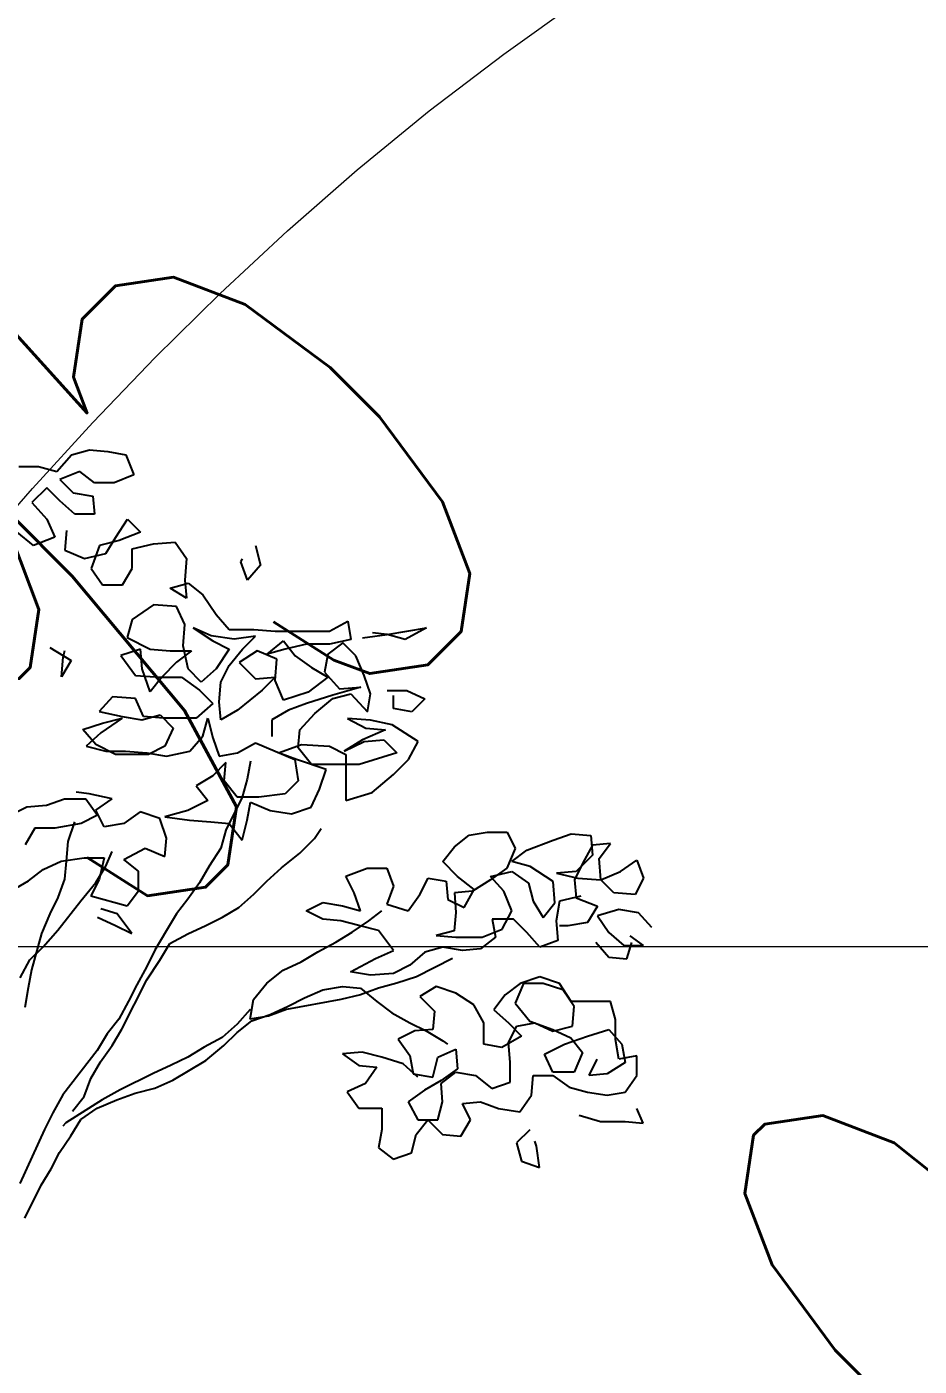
# Model space of a CAD drawing. Header units: millimetres. Extents: x 684983 to 685377, y 990360 to 990509.
# Drawn here: x 685044.38 to 685045.354, y 990435.581 to 990437.042 of the extents above; entities that cross this region are included whole.
import ezdxf

# ---------------------------------------------------------------- set-up
doc = ezdxf.new("R2010")
doc.units = ezdxf.units.MM
for name, color, linetype, lineweight in [('CON_1', 7, 'Continuous', 9), ('grid', 8, 'Continuous', 9), ('GRID LEVELS', 7, 'Continuous', 13)]:
    doc.layers.add(name, color=color, linetype=linetype, lineweight=lineweight)
doc.layers.add('JACK  FRUIT TREE', color=7, linetype='Continuous')
doc.styles.get("Standard").update_dxf_attribs({"font": 'RomanS'})

# ---------------------------------------------------------------- blocks, each defined once
blk = doc.blocks.new('JT')
at = {"color": 3}
for p, q in [((0.22502, 2.13737, 157.72663), (0.2358, 2.14933, 157.72663)), ((0.2358, 2.14933, 157.72663), (0.24896, 2.1529, 157.72663)), ((0.24896, 2.1529, 157.72663), (0.26212, 2.1517, 157.72663)), ((0.26212, 2.1517, 157.72663), (0.27528, 2.14929, 157.72663)), ((0.27528, 2.14929, 157.72663), (0.28125, 2.13493, 157.72663)), ((0.1975, 2.14099, 157.72663), (0.21186, 2.14097, 157.72663)), ((0.21186, 2.14097, 157.72663), (0.22502, 2.13737, 157.72663)), ((0.24177, 2.13736, 157.72663), (0.22741, 2.13139, 157.72663)), ((0.25253, 2.12897, 157.72663), (0.24177, 2.13736, 157.72663)), ((0.28125, 2.13493, 157.72663), (0.26689, 2.12896, 157.72663)), ((0.21783, 2.12541, 157.72663), (0.20705, 2.11466, 157.72663)), ((0.22739, 2.11583, 157.72663), (0.21783, 2.12541, 157.72663)), ((0.22741, 2.13139, 157.72663), (0.23697, 2.12181, 157.72663)), ((0.26689, 2.12896, 157.72663), (0.25253, 2.12897, 157.72663)), ((0.20705, 2.11466, 157.72663), (0.21781, 2.10268, 157.72663)), ((0.23815, 2.10625, 157.72663), (0.22739, 2.11583, 157.72663)), ((0.23697, 2.12181, 157.72663), (0.25132, 2.1194, 157.72663)), ((0.25132, 2.1194, 157.72663), (0.25251, 2.10624, 157.72663)), ((0.25251, 2.10624, 157.72663), (0.23815, 2.10625, 157.72663)), ((0.21781, 2.10268, 157.72663), (0.22378, 2.08951, 157.72663)), ((0.26805, 2.08947, 157.72663), (0.27643, 2.10263, 157.72663)), ((0.27643, 2.10263, 157.72663), (0.286, 2.09305, 157.72663)), ((0.20822, 2.08355, 157.72663), (0.19626, 2.09313, 157.72663)), ((0.22378, 2.08951, 157.72663), (0.20822, 2.08355, 157.72663)), ((0.23216, 2.09429, 157.72663), (0.23095, 2.07994, 157.72663)), ((0.27044, 2.08708, 157.72663), (0.25608, 2.0835, 157.72663)), ((0.26086, 2.07752, 157.72663), (0.26805, 2.08947, 157.72663)), ((0.286, 2.09305, 157.72663), (0.27044, 2.08708, 157.72663)), ((0.29556, 2.08466, 157.72663), (0.31112, 2.08585, 157.72663)), ((0.31112, 2.08585, 157.72663), (0.31948, 2.07387, 157.72663)), ((0.23095, 2.07994, 157.72663), (0.2453, 2.07394, 157.72663)), ((0.2453, 2.07394, 157.72663), (0.26086, 2.07752, 157.72663)), ((0.25608, 2.0835, 157.72663), (0.25008, 2.06676, 157.72663)), ((0.27999, 2.06673, 157.72663), (0.28, 2.08109, 157.72663)), ((0.28, 2.08109, 157.72663), (0.29556, 2.08466, 157.72663)), ((0.36974, 2.0834, 157.72663), (0.37332, 2.06904, 157.72663)), ((0.25008, 2.06676, 157.72663), (0.25844, 2.05479, 157.72663)), ((0.2728, 2.05477, 157.72663), (0.27999, 2.06673, 157.72663)), ((0.31948, 2.07387, 157.72663), (0.31827, 2.05832, 157.72663)), ((0.35896, 2.07144, 157.72663), (0.36016, 2.07384, 157.72663)), ((0.36374, 2.05828, 157.72663), (0.35896, 2.07144, 157.72663)), ((0.37332, 2.06904, 157.72663), (0.36374, 2.05828, 157.72663)), ((0.3075, 2.05235, 157.72663), (0.32066, 2.05593, 157.72663)), ((0.31827, 2.05832, 157.72663), (0.31945, 2.04516, 157.72663)), ((0.32066, 2.05593, 157.72663), (0.33142, 2.04754, 157.72663)), ((0.25844, 2.05479, 157.72663), (0.2728, 2.05477, 157.72663)), ((0.31945, 2.04516, 157.72663), (0.3075, 2.05235, 157.72663)), ((0.33142, 2.04754, 157.72663), (0.34098, 2.03317, 157.72663)), ((0.29552, 2.04039, 157.72663), (0.27996, 2.02964, 157.72663)), ((0.31227, 2.03918, 157.72663), (0.29552, 2.04039, 157.72663)), ((0.31824, 2.02602, 157.72663), (0.31227, 2.03918, 157.72663)), ((0.27996, 2.02964, 157.72663), (0.27636, 2.01648, 157.72663)), ((0.34098, 2.03317, 157.72663), (0.35054, 2.0224, 157.72663)), ((0.42352, 2.02113, 157.72663), (0.43669, 2.0283, 157.72663)), ((0.43669, 2.0283, 157.72663), (0.43907, 2.01514, 157.72663)), ((0.31703, 2.01046, 157.72663), (0.31824, 2.02602, 157.72663)), ((0.33738, 2.01762, 157.72663), (0.32422, 2.02362, 157.72663)), ((0.32422, 2.02362, 157.72663), (0.33857, 2.01403, 157.72663)), ((0.35412, 2.01522, 157.72663), (0.33738, 2.01762, 157.72663)), ((0.35054, 2.0224, 157.72663), (0.36849, 2.02238, 157.72663)), ((0.36968, 2.01759, 157.72663), (0.35412, 2.01522, 157.72663)), ((0.3601, 2.00803, 157.72663), (0.36968, 2.01759, 157.72663)), ((0.36849, 2.02238, 157.72663), (0.38404, 2.02117, 157.72663)), ((0.38404, 2.02117, 157.72663), (0.42352, 2.02113, 157.72663)), ((0.44745, 2.01633, 157.72663), (0.4654, 2.0187, 157.72663)), ((0.4654, 2.0187, 157.72663), (0.45463, 2.01991, 157.72663)), ((0.4654, 2.0187, 157.72663), (0.49412, 2.02346, 157.72663)), ((0.47856, 2.0151, 157.72663), (0.4654, 2.0187, 157.72663)), ((0.49412, 2.02346, 157.72663), (0.47856, 2.0151, 157.72663)), ((0.22012, 2.00936, 157.72663), (0.23566, 1.99977, 157.72663)), ((0.22968, 2.00217, 157.72663), (0.23088, 2.00695, 157.72663)), ((0.28592, 2.0081, 157.72663), (0.27156, 2.00333, 157.72663)), ((0.27636, 2.01648, 157.72663), (0.2931, 2.00809, 157.72663)), ((0.2871, 1.99374, 157.72663), (0.28592, 2.0081, 157.72663)), ((0.2931, 2.00809, 157.72663), (0.30745, 2.00688, 157.72663)), ((0.30745, 2.00688, 157.72663), (0.32301, 2.00687, 157.72663)), ((0.32301, 2.00687, 157.72663), (0.31223, 1.9985, 157.72663)), ((0.3206, 1.99371, 157.72663), (0.31703, 2.01046, 157.72663)), ((0.33857, 2.01403, 157.72663), (0.35053, 2.00804, 157.72663)), ((0.35053, 2.00804, 157.72663), (0.34094, 1.99369, 157.72663)), ((0.35052, 1.99608, 157.72663), (0.3601, 2.00803, 157.72663)), ((0.37087, 2.00682, 157.72663), (0.3577, 1.99846, 157.72663)), ((0.38522, 2.00083, 157.72663), (0.37087, 2.00682, 157.72663)), ((0.37804, 2.00443, 157.72663), (0.39002, 2.01399, 157.72663)), ((0.39121, 2.008, 157.72663), (0.37804, 2.00443, 157.72663)), ((0.39002, 2.01399, 157.72663), (0.39838, 2.00321, 157.72663)), ((0.40676, 2.01158, 157.72663), (0.39121, 2.008, 157.72663)), ((0.42352, 2.01156, 157.72663), (0.40676, 2.01158, 157.72663)), ((0.43309, 2.01275, 157.72663), (0.42231, 2.00438, 157.72663)), ((0.43907, 2.01514, 157.72663), (0.42352, 2.01156, 157.72663)), ((0.44265, 2.00317, 157.72663), (0.43309, 2.01275, 157.72663)), ((0.22847, 1.98781, 157.72663), (0.22968, 2.00217, 157.72663)), ((0.23566, 1.99977, 157.72663), (0.22847, 1.98781, 157.72663)), ((0.27156, 2.00333, 157.72663), (0.28231, 1.98896, 157.72663)), ((0.31223, 1.9985, 157.72663), (0.30145, 1.98774, 157.72663)), ((0.3577, 1.99846, 157.72663), (0.36965, 1.98649, 157.72663)), ((0.38401, 1.98528, 157.72663), (0.38522, 2.00083, 157.72663)), ((0.39838, 2.00321, 157.72663), (0.41034, 1.99482, 157.72663)), ((0.42231, 2.00438, 157.72663), (0.41991, 1.99123, 157.72663)), ((0.44862, 1.98881, 157.72663), (0.44265, 2.00317, 157.72663)), ((0.28231, 1.98896, 157.72663), (0.30026, 1.98775, 157.72663)), ((0.29307, 1.97698, 157.72663), (0.2871, 1.99374, 157.72663)), ((0.30145, 1.98774, 157.72663), (0.29307, 1.97698, 157.72663)), ((0.30026, 1.98775, 157.72663), (0.31581, 1.98773, 157.72663)), ((0.31581, 1.98773, 157.72663), (0.32896, 1.97815, 157.72663)), ((0.33017, 1.98413, 157.72663), (0.3206, 1.99371, 157.72663)), ((0.34094, 1.99369, 157.72663), (0.33017, 1.98413, 157.72663)), ((0.34452, 1.98412, 157.72663), (0.35052, 1.99608, 157.72663)), ((0.36965, 1.98649, 157.72663), (0.38401, 1.98767, 157.72663)), ((0.38401, 1.98767, 157.72663), (0.37443, 1.97811, 157.72663)), ((0.4223, 1.98763, 157.72663), (0.40793, 1.97688, 157.72663)), ((0.41034, 1.99482, 157.72663), (0.4223, 1.98763, 157.72663)), ((0.41991, 1.99123, 157.72663), (0.43066, 1.97925, 157.72663)), ((0.45339, 1.97564, 157.72663), (0.44862, 1.98881, 157.72663)), ((0.32896, 1.97815, 157.72663), (0.33853, 1.96857, 157.72663)), ((0.34331, 1.96976, 157.72663), (0.34452, 1.98412, 157.72663)), ((0.37443, 1.97811, 157.72663), (0.35647, 1.96377, 157.72663)), ((0.38998, 1.97091, 157.72663), (0.38401, 1.98528, 157.72663)), ((0.44622, 1.98043, 157.72663), (0.42587, 1.97447, 157.72663)), ((0.43066, 1.97925, 157.72663), (0.44622, 1.98043, 157.72663)), ((0.46536, 1.97802, 157.72663), (0.47972, 1.97801, 157.72663)), ((0.47972, 1.97801, 157.72663), (0.49287, 1.97202, 157.72663)), ((0.26555, 1.97342, 157.72663), (0.25597, 1.96266, 157.72663)), ((0.2823, 1.97221, 157.72663), (0.26555, 1.97342, 157.72663)), ((0.28827, 1.95904, 157.72663), (0.2823, 1.97221, 157.72663)), ((0.33853, 1.96857, 157.72663), (0.32655, 1.95781, 157.72663)), ((0.3445, 1.9566, 157.72663), (0.34331, 1.96976, 157.72663)), ((0.40793, 1.97688, 157.72663), (0.38998, 1.97091, 157.72663)), ((0.40673, 1.96851, 157.72663), (0.39356, 1.96373, 157.72663)), ((0.42587, 1.97447, 157.72663), (0.40673, 1.96851, 157.72663)), ((0.4127, 1.96132, 157.72663), (0.42587, 1.97208, 157.72663)), ((0.42587, 1.97208, 157.72663), (0.43904, 1.97565, 157.72663)), ((0.43904, 1.97565, 157.72663), (0.45099, 1.96248, 157.72663)), ((0.45099, 1.96248, 157.72663), (0.45339, 1.97564, 157.72663)), ((0.47013, 1.96486, 157.72663), (0.47014, 1.97443, 157.72663)), ((0.49287, 1.97202, 157.72663), (0.48329, 1.96245, 157.72663)), ((0.25597, 1.96266, 157.72663), (0.27271, 1.95906, 157.72663)), ((0.27271, 1.95906, 157.72663), (0.28707, 1.95665, 157.72663)), ((0.28707, 1.95665, 157.72663), (0.30023, 1.96023, 157.72663)), ((0.30262, 1.95783, 157.72663), (0.28827, 1.95904, 157.72663)), ((0.30023, 1.96023, 157.72663), (0.3098, 1.95065, 157.72663)), ((0.35647, 1.96377, 157.72663), (0.3445, 1.9566, 157.72663)), ((0.39356, 1.96373, 157.72663), (0.38159, 1.95656, 157.72663)), ((0.40192, 1.94937, 157.72663), (0.4127, 1.96132, 157.72663)), ((0.48329, 1.96245, 157.72663), (0.47013, 1.96486, 157.72663)), ((0.24399, 1.94951, 157.72663), (0.25835, 1.95428, 157.72663)), ((0.25355, 1.93873, 157.72663), (0.24399, 1.94951, 157.72663)), ((0.27271, 1.95786, 157.72663), (0.25715, 1.94711, 157.72663)), ((0.25835, 1.95428, 157.72663), (0.27271, 1.95786, 157.72663)), ((0.32655, 1.95781, 157.72663), (0.30262, 1.95783, 157.72663)), ((0.3098, 1.95065, 157.72663), (0.3038, 1.93749, 157.72663)), ((0.33133, 1.94465, 157.72663), (0.33493, 1.9578, 157.72663)), ((0.33493, 1.9578, 157.72663), (0.3385, 1.94344, 157.72663)), ((0.38159, 1.95656, 157.72663), (0.38158, 1.9446, 157.72663)), ((0.40071, 1.93621, 157.72663), (0.40192, 1.94937, 157.72663)), ((0.45338, 1.9565, 157.72663), (0.43663, 1.95771, 157.72663)), ((0.43663, 1.95771, 157.72663), (0.44978, 1.95052, 157.72663)), ((0.46414, 1.94931, 157.72663), (0.44738, 1.94215, 157.72663)), ((0.44978, 1.95052, 157.72663), (0.46414, 1.94931, 157.72663)), ((0.46893, 1.95289, 157.72663), (0.45338, 1.9565, 157.72663)), ((0.48806, 1.94091, 157.72663), (0.46893, 1.95289, 157.72663)), ((0.25715, 1.94711, 157.72663), (0.24637, 1.93754, 157.72663)), ((0.2679, 1.93154, 157.72663), (0.25355, 1.93873, 157.72663)), ((0.32175, 1.93389, 157.72663), (0.33133, 1.94465, 157.72663)), ((0.3385, 1.94344, 157.72663), (0.34328, 1.93028, 157.72663)), ((0.35644, 1.93266, 157.72663), (0.36961, 1.93982, 157.72663)), ((0.36961, 1.93982, 157.72663), (0.39831, 1.92783, 157.72663)), ((0.44738, 1.94215, 157.72663), (0.43421, 1.93378, 157.72663)), ((0.43421, 1.93378, 157.72663), (0.44858, 1.94095, 157.72663)), ((0.44858, 1.94095, 157.72663), (0.46293, 1.94213, 157.72663)), ((0.46293, 1.94213, 157.72663), (0.4725, 1.93255, 157.72663)), ((0.48087, 1.92776, 157.72663), (0.48806, 1.94091, 157.72663)), ((0.24637, 1.93754, 157.72663), (0.26073, 1.93394, 157.72663)), ((0.26073, 1.93394, 157.72663), (0.27508, 1.93393, 157.72663)), ((0.29183, 1.93152, 157.72663), (0.2679, 1.93154, 157.72663)), ((0.27508, 1.93393, 157.72663), (0.29064, 1.93272, 157.72663)), ((0.29064, 1.93272, 157.72663), (0.30499, 1.93031, 157.72663)), ((0.3038, 1.93749, 157.72663), (0.29183, 1.93152, 157.72663)), ((0.30499, 1.93031, 157.72663), (0.32175, 1.93389, 157.72663)), ((0.34328, 1.93028, 157.72663), (0.35644, 1.93266, 157.72663)), ((0.38635, 1.93263, 157.72663), (0.40311, 1.9386, 157.72663)), ((0.39951, 1.92783, 157.72663), (0.38635, 1.93263, 157.72663)), ((0.41027, 1.92423, 157.72663), (0.40071, 1.93621, 157.72663)), ((0.40311, 1.9386, 157.72663), (0.42345, 1.93738, 157.72663)), ((0.42345, 1.93738, 157.72663), (0.43541, 1.93139, 157.72663)), ((0.43541, 1.93139, 157.72663), (0.43538, 1.89789, 157.72663)), ((0.4725, 1.93255, 157.72663), (0.44497, 1.9242, 157.72663)), ((0.34806, 1.92549, 157.72663), (0.33848, 1.91592, 157.72663)), ((0.34685, 1.91233, 157.72663), (0.34806, 1.92549, 157.72663)), ((0.39831, 1.92783, 157.72663), (0.40069, 1.91228, 157.72663)), ((0.42104, 1.92063, 157.72663), (0.39951, 1.92783, 157.72663)), ((0.44497, 1.9242, 157.72663), (0.41027, 1.92423, 157.72663)), ((0.41624, 1.90628, 157.72663), (0.42104, 1.92063, 157.72663)), ((0.47009, 1.917, 157.72663), (0.48087, 1.92776, 157.72663)), ((0.33848, 1.91592, 157.72663), (0.32651, 1.90876, 157.72663)), ((0.35641, 1.90035, 157.72663), (0.34685, 1.91233, 157.72663)), ((0.40069, 1.91228, 157.72663), (0.39111, 1.90271, 157.72663)), ((0.45452, 1.90385, 157.72663), (0.47009, 1.917, 157.72663)), ((0.24873, 1.90284, 157.72663), (0.23916, 1.90405, 157.72663)), ((0.26548, 1.89924, 157.72663), (0.24873, 1.90284, 157.72663)), ((0.32651, 1.90876, 157.72663), (0.33487, 1.89798, 157.72663)), ((0.37197, 1.90034, 157.72663), (0.35641, 1.90035, 157.72663)), ((0.39111, 1.90271, 157.72663), (0.37197, 1.90034, 157.72663)), ((0.41025, 1.89313, 157.72663), (0.41624, 1.90628, 157.72663)), ((0.43538, 1.89789, 157.72663), (0.45452, 1.90385, 157.72663)), ((0.19129, 1.88734, 157.72663), (0.20326, 1.89331, 157.72663)), ((0.20326, 1.89331, 157.72663), (0.21762, 1.8945, 157.72663)), ((0.21762, 1.8945, 157.72663), (0.23078, 1.89927, 157.72663)), ((0.23078, 1.89927, 157.72663), (0.24634, 1.89926, 157.72663)), ((0.24634, 1.89926, 157.72663), (0.2547, 1.88729, 157.72663)), ((0.25351, 1.89088, 157.72663), (0.26548, 1.89924, 157.72663)), ((0.25948, 1.87891, 157.72663), (0.25351, 1.89088, 157.72663)), ((0.32051, 1.89081, 157.72663), (0.30375, 1.88604, 157.72663)), ((0.33487, 1.89798, 157.72663), (0.32051, 1.89081, 157.72663)), ((0.36358, 1.8836, 157.72663), (0.36598, 1.89676, 157.72663)), ((0.36598, 1.89676, 157.72663), (0.38033, 1.89076, 157.72663)), ((0.38033, 1.89076, 157.72663), (0.39588, 1.88835, 157.72663)), ((0.39588, 1.88835, 157.72663), (0.41025, 1.89313, 157.72663)), ((0.24273, 1.88131, 157.72663), (0.22358, 1.87774, 157.72663)), ((0.2547, 1.88729, 157.72663), (0.24273, 1.88131, 157.72663)), ((0.27384, 1.88129, 157.72663), (0.25948, 1.87891, 157.72663)), ((0.28581, 1.88965, 157.72663), (0.27384, 1.88129, 157.72663)), ((0.30016, 1.88485, 157.72663), (0.28581, 1.88965, 157.72663)), ((0.30494, 1.87049, 157.72663), (0.30016, 1.88485, 157.72663)), ((0.30375, 1.88604, 157.72663), (0.3217, 1.88363, 157.72663)), ((0.3217, 1.88363, 157.72663), (0.33725, 1.88242, 157.72663)), ((0.33725, 1.88242, 157.72663), (0.35041, 1.88122, 157.72663)), ((0.35041, 1.88122, 157.72663), (0.35997, 1.86924, 157.72663)), ((0.35997, 1.86924, 157.72663), (0.36358, 1.8836, 157.72663)), ((0.20923, 1.87776, 157.72663), (0.20204, 1.8658, 157.72663)), ((0.22358, 1.87774, 157.72663), (0.20923, 1.87776, 157.72663)), ((0.30373, 1.85733, 157.72663), (0.30494, 1.87049, 157.72663)), ((0.51431, 1.86431, 157.72663), (0.52509, 1.87268, 157.72663)), ((0.52509, 1.87268, 157.72663), (0.53825, 1.87506, 157.72663)), ((0.53825, 1.87506, 157.72663), (0.55261, 1.87505, 157.72663)), ((0.55261, 1.87505, 157.72663), (0.55858, 1.86308, 157.72663)), ((0.5861, 1.86904, 157.72663), (0.59927, 1.87381, 157.72663)), ((0.59927, 1.87381, 157.72663), (0.61362, 1.8726, 157.72663)), ((0.61362, 1.8726, 157.72663), (0.61481, 1.85824, 157.72663)), ((0.27381, 1.85496, 157.72663), (0.28938, 1.86332, 157.72663)), ((0.28938, 1.86332, 157.72663), (0.30373, 1.85733, 157.72663)), ((0.50593, 1.85355, 157.72663), (0.51431, 1.86431, 157.72663)), ((0.55858, 1.86308, 157.72663), (0.55258, 1.84873, 157.72663)), ((0.55618, 1.85351, 157.72663), (0.56695, 1.86187, 157.72663)), ((0.56695, 1.86187, 157.72663), (0.5861, 1.86904, 157.72663)), ((0.61481, 1.86542, 157.72663), (0.60762, 1.85227, 157.72663)), ((0.62798, 1.8666, 157.72663), (0.61481, 1.86542, 157.72663)), ((0.61959, 1.85584, 157.72663), (0.62798, 1.8666, 157.72663)), ((0.21518, 1.84784, 157.72663), (0.22835, 1.85381, 157.72663)), ((0.22835, 1.85381, 157.72663), (0.2451, 1.85619, 157.72663)), ((0.2451, 1.85619, 157.72663), (0.25946, 1.85617, 157.72663)), ((0.25946, 1.85617, 157.72663), (0.25585, 1.84062, 157.72663)), ((0.28458, 1.84658, 157.72663), (0.27381, 1.85496, 157.72663)), ((0.51668, 1.84278, 157.72663), (0.50593, 1.85355, 157.72663)), ((0.56934, 1.84991, 157.72663), (0.55618, 1.85351, 157.72663)), ((0.60762, 1.85227, 157.72663), (0.60163, 1.84031, 157.72663)), ((0.61481, 1.85824, 157.72663), (0.60283, 1.84629, 157.72663)), ((0.62077, 1.84029, 157.72663), (0.61959, 1.85584, 157.72663)), ((0.63514, 1.84626, 157.72663), (0.64711, 1.85462, 157.72663)), ((0.64711, 1.85462, 157.72663), (0.65188, 1.84146, 157.72663)), ((0.20441, 1.83947, 157.72663), (0.21518, 1.84784, 157.72663)), ((0.28456, 1.83222, 157.72663), (0.28458, 1.84658, 157.72663)), ((0.43533, 1.84285, 157.72663), (0.45088, 1.84882, 157.72663)), ((0.4413, 1.83088, 157.72663), (0.43533, 1.84285, 157.72663)), ((0.45088, 1.84882, 157.72663), (0.46524, 1.84881, 157.72663)), ((0.46524, 1.84881, 157.72663), (0.47002, 1.83564, 157.72663)), ((0.48915, 1.82964, 157.72663), (0.49515, 1.8416, 157.72663)), ((0.49515, 1.8416, 157.72663), (0.50831, 1.83919, 157.72663)), ((0.52864, 1.83319, 157.72663), (0.51668, 1.84278, 157.72663)), ((0.55258, 1.84873, 157.72663), (0.54061, 1.84036, 157.72663)), ((0.54061, 1.84275, 157.72663), (0.55617, 1.84633, 157.72663)), ((0.55018, 1.83198, 157.72663), (0.54061, 1.84275, 157.72663)), ((0.55617, 1.84633, 157.72663), (0.56813, 1.83794, 157.72663)), ((0.58608, 1.83912, 157.72663), (0.56934, 1.84991, 157.72663)), ((0.60283, 1.84629, 157.72663), (0.58847, 1.8451, 157.72663)), ((0.58847, 1.8451, 157.72663), (0.60402, 1.8415, 157.72663)), ((0.60402, 1.8415, 157.72663), (0.62077, 1.84029, 157.72663)), ((0.62077, 1.84029, 157.72663), (0.63514, 1.84626, 157.72663)), ((0.65188, 1.84146, 157.72663), (0.64589, 1.8295, 157.72663)), ((0.19004, 1.83111, 157.72663), (0.20441, 1.83947, 157.72663)), ((0.25585, 1.84062, 157.72663), (0.24986, 1.82866, 157.72663)), ((0.27618, 1.82146, 157.72663), (0.28456, 1.83222, 157.72663)), ((0.47002, 1.83564, 157.72663), (0.46522, 1.82248, 157.72663)), ((0.50831, 1.83919, 157.72663), (0.50949, 1.82603, 157.72663)), ((0.52744, 1.832, 157.72663), (0.51428, 1.83081, 157.72663)), ((0.52145, 1.82004, 157.72663), (0.52864, 1.83319, 157.72663)), ((0.54061, 1.84036, 157.72663), (0.52744, 1.832, 157.72663)), ((0.55614, 1.81761, 157.72663), (0.55018, 1.83198, 157.72663)), ((0.56813, 1.83794, 157.72663), (0.5717, 1.82478, 157.72663)), ((0.58726, 1.82357, 157.72663), (0.58608, 1.83912, 157.72663)), ((0.60163, 1.84031, 157.72663), (0.60281, 1.82714, 157.72663)), ((0.63034, 1.83071, 157.72663), (0.62077, 1.84029, 157.72663)), ((0.24986, 1.82866, 157.72663), (0.27618, 1.82146, 157.72663)), ((0.40659, 1.81775, 157.72663), (0.41856, 1.82372, 157.72663)), ((0.41856, 1.82372, 157.72663), (0.43291, 1.82132, 157.72663)), ((0.44607, 1.81772, 157.72663), (0.4413, 1.83088, 157.72663)), ((0.46522, 1.82248, 157.72663), (0.48077, 1.81768, 157.72663)), ((0.48077, 1.81768, 157.72663), (0.48915, 1.82964, 157.72663)), ((0.50949, 1.82603, 157.72663), (0.52145, 1.82004, 157.72663)), ((0.51428, 1.83081, 157.72663), (0.51546, 1.81646, 157.72663)), ((0.5717, 1.82478, 157.72663), (0.57887, 1.81281, 157.72663)), ((0.57887, 1.81281, 157.72663), (0.58726, 1.82357, 157.72663)), ((0.59085, 1.82476, 157.72663), (0.58844, 1.81041, 157.72663)), ((0.60641, 1.82834, 157.72663), (0.59085, 1.82476, 157.72663)), ((0.60281, 1.82714, 157.72663), (0.61836, 1.82115, 157.72663)), ((0.64589, 1.8295, 157.72663), (0.63034, 1.83071, 157.72663)), ((0.25463, 1.81311, 157.72663), (0.26779, 1.80711, 157.72663)), ((0.26899, 1.81548, 157.72663), (0.25703, 1.81909, 157.72663)), ((0.27975, 1.80112, 157.72663), (0.26899, 1.81548, 157.72663)), ((0.41855, 1.81176, 157.72663), (0.40659, 1.81775, 157.72663)), ((0.43291, 1.82132, 157.72663), (0.44607, 1.81772, 157.72663)), ((0.45205, 1.81053, 157.72663), (0.46162, 1.8177, 157.72663)), ((0.51546, 1.81646, 157.72663), (0.51426, 1.8033, 157.72663)), ((0.54895, 1.80446, 157.72663), (0.55614, 1.81761, 157.72663)), ((0.61836, 1.82115, 157.72663), (0.61117, 1.80919, 157.72663)), ((0.63392, 1.81874, 157.72663), (0.61836, 1.81397, 157.72663)), ((0.61836, 1.81397, 157.72663), (0.62672, 1.802, 157.72663)), ((0.64827, 1.81633, 157.72663), (0.63392, 1.81874, 157.72663)), ((0.65783, 1.80556, 157.72663), (0.64827, 1.81633, 157.72663)), ((0.26779, 1.80711, 157.72663), (0.27975, 1.80112, 157.72663)), ((0.43171, 1.81055, 157.72663), (0.41855, 1.81176, 157.72663)), ((0.44486, 1.80695, 157.72663), (0.43171, 1.81055, 157.72663)), ((0.44007, 1.80217, 157.72663), (0.45205, 1.81053, 157.72663)), ((0.45922, 1.80335, 157.72663), (0.44486, 1.80695, 157.72663)), ((0.46997, 1.78898, 157.72663), (0.45922, 1.80335, 157.72663)), ((0.51426, 1.8033, 157.72663), (0.50109, 1.79972, 157.72663)), ((0.53459, 1.79849, 157.72663), (0.54895, 1.80446, 157.72663)), ((0.55734, 1.81163, 157.72663), (0.54178, 1.81165, 157.72663)), ((0.54178, 1.81165, 157.72663), (0.54416, 1.79848, 157.72663)), ((0.5669, 1.80205, 157.72663), (0.55734, 1.81163, 157.72663)), ((0.58844, 1.81041, 157.72663), (0.58963, 1.79605, 157.72663)), ((0.59681, 1.80681, 157.72663), (0.59083, 1.80681, 157.72663)), ((0.61117, 1.80919, 157.72663), (0.59681, 1.80681, 157.72663)), ((0.41494, 1.78783, 157.72663), (0.4281, 1.795, 157.72663)), ((0.4281, 1.795, 157.72663), (0.44007, 1.80217, 157.72663)), ((0.50109, 1.79972, 157.72663), (0.51545, 1.79851, 157.72663)), ((0.51545, 1.79851, 157.72663), (0.53459, 1.79849, 157.72663)), ((0.54416, 1.79848, 157.72663), (0.53339, 1.79012, 157.72663)), ((0.57646, 1.79127, 157.72663), (0.5669, 1.80205, 157.72663)), ((0.58963, 1.79605, 157.72663), (0.57646, 1.79127, 157.72663)), ((0.61714, 1.79483, 157.72663), (0.6267, 1.78405, 157.72663)), ((0.62672, 1.802, 157.72663), (0.63748, 1.79241, 157.72663)), ((0.63986, 1.78284, 157.72663), (0.64346, 1.7948, 157.72663)), ((0.65184, 1.7924, 157.72663), (0.64227, 1.79959, 157.72663)), ((0.40296, 1.78066, 157.72663), (0.41494, 1.78783, 157.72663)), ((0.43885, 1.77345, 157.72663), (0.45681, 1.78301, 157.72663)), ((0.45681, 1.78301, 157.72663), (0.46997, 1.78898, 157.72663)), ((0.4927, 1.78776, 157.72663), (0.48193, 1.7782, 157.72663)), ((0.51304, 1.78296, 157.72663), (0.48671, 1.76982, 157.72663)), ((0.50587, 1.79134, 157.72663), (0.4927, 1.78776, 157.72663)), ((0.52022, 1.78893, 157.72663), (0.50587, 1.79134, 157.72663)), ((0.53339, 1.79012, 157.72663), (0.52022, 1.78893, 157.72663)), ((0.6267, 1.78405, 157.72663), (0.63986, 1.78284, 157.72663)), ((0.63748, 1.79241, 157.72663), (0.65184, 1.7924, 157.72663)), ((0.37782, 1.76513, 157.72663), (0.3898, 1.77469, 157.72663)), ((0.3898, 1.77469, 157.72663), (0.40296, 1.78066, 157.72663)), ((0.45321, 1.77105, 157.72663), (0.43885, 1.77345, 157.72663)), ((0.48193, 1.7782, 157.72663), (0.46996, 1.77223, 157.72663)), ((0.36824, 1.75318, 157.72663), (0.37782, 1.76513, 157.72663)), ((0.46996, 1.77223, 157.72663), (0.45321, 1.77105, 157.72663)), ((0.47234, 1.76505, 157.72663), (0.45918, 1.76147, 157.72663)), ((0.48671, 1.76982, 157.72663), (0.47234, 1.76505, 157.72663)), ((0.56208, 1.76497, 157.72663), (0.5513, 1.7566, 157.72663)), ((0.56447, 1.76496, 157.72663), (0.55848, 1.75061, 157.72663)), ((0.57644, 1.76974, 157.72663), (0.56208, 1.76497, 157.72663)), ((0.57883, 1.76495, 157.72663), (0.56447, 1.76496, 157.72663)), ((0.59079, 1.76494, 157.72663), (0.57644, 1.76974, 157.72663)), ((0.59318, 1.76015, 157.72663), (0.57883, 1.76495, 157.72663)), ((0.59916, 1.75177, 157.72663), (0.59079, 1.76494, 157.72663)), ((0.44601, 1.7567, 157.72663), (0.43165, 1.75312, 157.72663)), ((0.45918, 1.76147, 157.72663), (0.44601, 1.7567, 157.72663)), ((0.50106, 1.76263, 157.72663), (0.48909, 1.75546, 157.72663)), ((0.48909, 1.75546, 157.72663), (0.49984, 1.74468, 157.72663)), ((0.51541, 1.75783, 157.72663), (0.50106, 1.76263, 157.72663)), ((0.52856, 1.74944, 157.72663), (0.51541, 1.75783, 157.72663)), ((0.5513, 1.7566, 157.72663), (0.54292, 1.74584, 157.72663)), ((0.60155, 1.74818, 157.72663), (0.59318, 1.76015, 157.72663)), ((0.36584, 1.73882, 157.72663), (0.36824, 1.75318, 157.72663)), ((0.39216, 1.74598, 157.72663), (0.379, 1.7412, 157.72663)), ((0.43165, 1.75312, 157.72663), (0.39216, 1.74598, 157.72663)), ((0.49984, 1.74468, 157.72663), (0.49864, 1.73152, 157.72663)), ((0.53573, 1.73627, 157.72663), (0.52856, 1.74944, 157.72663)), ((0.54292, 1.74584, 157.72663), (0.55368, 1.73626, 157.72663)), ((0.55848, 1.75061, 157.72663), (0.56923, 1.73744, 157.72663)), ((0.62787, 1.75174, 157.72663), (0.59916, 1.75177, 157.72663)), ((0.60034, 1.73382, 157.72663), (0.60155, 1.74818, 157.72663)), ((0.63145, 1.73858, 157.72663), (0.62787, 1.75174, 157.72663)), ((0.379, 1.7412, 157.72663), (0.36584, 1.73882, 157.72663)), ((0.53572, 1.72072, 157.72663), (0.53573, 1.73627, 157.72663)), ((0.55368, 1.73626, 157.72663), (0.56324, 1.72668, 157.72663)), ((0.55966, 1.73386, 157.72663), (0.57282, 1.73624, 157.72663)), ((0.56923, 1.73744, 157.72663), (0.58598, 1.73144, 157.72663)), ((0.57282, 1.73624, 157.72663), (0.58598, 1.73025, 157.72663)), ((0.63144, 1.72422, 157.72663), (0.63145, 1.73858, 157.72663)), ((0.48547, 1.73034, 157.72663), (0.4735, 1.72437, 157.72663)), ((0.4735, 1.72437, 157.72663), (0.48187, 1.71239, 157.72663)), ((0.49864, 1.73152, 157.72663), (0.48547, 1.73034, 157.72663)), ((0.56324, 1.72668, 157.72663), (0.54887, 1.71832, 157.72663)), ((0.55366, 1.7219, 157.72663), (0.55966, 1.73386, 157.72663)), ((0.58598, 1.73025, 157.72663), (0.60034, 1.73382, 157.72663)), ((0.58598, 1.73144, 157.72663), (0.59913, 1.72545, 157.72663)), ((0.59434, 1.72067, 157.72663), (0.6111, 1.72663, 157.72663)), ((0.59913, 1.72545, 157.72663), (0.6075, 1.71467, 157.72663)), ((0.6111, 1.72663, 157.72663), (0.62666, 1.73141, 157.72663)), ((0.62666, 1.73141, 157.72663), (0.63622, 1.72063, 157.72663)), ((0.44717, 1.71482, 157.72663), (0.43281, 1.71364, 157.72663)), ((0.46153, 1.71122, 157.72663), (0.44717, 1.71482, 157.72663)), ((0.50221, 1.71118, 157.72663), (0.51537, 1.71715, 157.72663)), ((0.51537, 1.71715, 157.72663), (0.51656, 1.70279, 157.72663)), ((0.54887, 1.71832, 157.72663), (0.53572, 1.72072, 157.72663)), ((0.55485, 1.70754, 157.72663), (0.55366, 1.7219, 157.72663)), ((0.57998, 1.7135, 157.72663), (0.59434, 1.72067, 157.72663)), ((0.6075, 1.71467, 157.72663), (0.6015, 1.70032, 157.72663)), ((0.63382, 1.70986, 157.72663), (0.63144, 1.72422, 157.72663)), ((0.63622, 1.72063, 157.72663), (0.6386, 1.70747, 157.72663)), ((0.43281, 1.71364, 157.72663), (0.44477, 1.70525, 157.72663)), ((0.44477, 1.70525, 157.72663), (0.45793, 1.70404, 157.72663)), ((0.47708, 1.70642, 157.72663), (0.46153, 1.71122, 157.72663)), ((0.48784, 1.69684, 157.72663), (0.47708, 1.70642, 157.72663)), ((0.48187, 1.71239, 157.72663), (0.48425, 1.69923, 157.72663)), ((0.4986, 1.69683, 157.72663), (0.50221, 1.71118, 157.72663)), ((0.55483, 1.69318, 157.72663), (0.55485, 1.70754, 157.72663)), ((0.58595, 1.70033, 157.72663), (0.57998, 1.7135, 157.72663)), ((0.61227, 1.69792, 157.72663), (0.61826, 1.70988, 157.72663)), ((0.6386, 1.70747, 157.72663), (0.62543, 1.6991, 157.72663)), ((0.64698, 1.71224, 157.72663), (0.63382, 1.70986, 157.72663)), ((0.64697, 1.69789, 157.72663), (0.64698, 1.71224, 157.72663)), ((0.45793, 1.70404, 157.72663), (0.44954, 1.69208, 157.72663)), ((0.48425, 1.69923, 157.72663), (0.4986, 1.69683, 157.72663)), ((0.51656, 1.70279, 157.72663), (0.50458, 1.69443, 157.72663)), ((0.50458, 1.69203, 157.72663), (0.51536, 1.7004, 157.72663)), ((0.51536, 1.7004, 157.72663), (0.52971, 1.69799, 157.72663)), ((0.52971, 1.69799, 157.72663), (0.54167, 1.68841, 157.72663)), ((0.57038, 1.6836, 157.72663), (0.57159, 1.69796, 157.72663)), ((0.57159, 1.69796, 157.72663), (0.58595, 1.69794, 157.72663)), ((0.6015, 1.70032, 157.72663), (0.58595, 1.70033, 157.72663)), ((0.58595, 1.69794, 157.72663), (0.5979, 1.68956, 157.72663)), ((0.62543, 1.6991, 157.72663), (0.61227, 1.69792, 157.72663)), ((0.63858, 1.68593, 157.72663), (0.64697, 1.69789, 157.72663)), ((0.44954, 1.69208, 157.72663), (0.43638, 1.68611, 157.72663)), ((0.43638, 1.68611, 157.72663), (0.44474, 1.67414, 157.72663)), ((0.49261, 1.68726, 157.72663), (0.48064, 1.67889, 157.72663)), ((0.50458, 1.69443, 157.72663), (0.49261, 1.68726, 157.72663)), ((0.50577, 1.67887, 157.72663), (0.50458, 1.69203, 157.72663)), ((0.54167, 1.68841, 157.72663), (0.55483, 1.69318, 157.72663)), ((0.5979, 1.68956, 157.72663), (0.61106, 1.68595, 157.72663)), ((0.61106, 1.68595, 157.72663), (0.62542, 1.68355, 157.72663)), ((0.62542, 1.68355, 157.72663), (0.63858, 1.68593, 157.72663)), ((0.48064, 1.67889, 157.72663), (0.48781, 1.66573, 157.72663)), ((0.50216, 1.66571, 157.72663), (0.50577, 1.67887, 157.72663)), ((0.52012, 1.67766, 157.72663), (0.53328, 1.67885, 157.72663)), ((0.52609, 1.66569, 157.72663), (0.52012, 1.67766, 157.72663)), ((0.53328, 1.67885, 157.72663), (0.54644, 1.67405, 157.72663)), ((0.56199, 1.67164, 157.72663), (0.57038, 1.6836, 157.72663)), ((0.44474, 1.67414, 157.72663), (0.46149, 1.67413, 157.72663)), ((0.46149, 1.67413, 157.72663), (0.46148, 1.65857, 157.72663)), ((0.54644, 1.67405, 157.72663), (0.56199, 1.67164, 157.72663)), ((0.60506, 1.66921, 157.72663), (0.62061, 1.66441, 157.72663)), ((0.65172, 1.66318, 157.72663), (0.64694, 1.67396, 157.72663)), ((0.46148, 1.65857, 157.72663), (0.45907, 1.64541, 157.72663)), ((0.4866, 1.65496, 157.72663), (0.49499, 1.66572, 157.72663)), ((0.48781, 1.66573, 157.72663), (0.50216, 1.66571, 157.72663)), ((0.49499, 1.66572, 157.72663), (0.50574, 1.65494, 157.72663)), ((0.5189, 1.65373, 157.72663), (0.52609, 1.66569, 157.72663)), ((0.56916, 1.65847, 157.72663), (0.55958, 1.64891, 157.72663)), ((0.62061, 1.66441, 157.72663), (0.63856, 1.66439, 157.72663)), ((0.63856, 1.66439, 157.72663), (0.65172, 1.66318, 157.72663)), ((0.483, 1.6418, 157.72663), (0.4866, 1.65496, 157.72663)), ((0.50574, 1.65494, 157.72663), (0.5189, 1.65373, 157.72663)), ((0.55958, 1.64891, 157.72663), (0.56316, 1.63575, 157.72663)), ((0.57393, 1.64651, 157.72663), (0.57274, 1.6501, 157.72663)), ((0.57631, 1.63095, 157.72663), (0.57393, 1.64651, 157.72663)), ((0.45907, 1.64541, 157.72663), (0.46983, 1.63703, 157.72663)), ((0.46983, 1.63703, 157.72663), (0.483, 1.6418, 157.72663)), ((0.56316, 1.63575, 157.72663), (0.57631, 1.63095, 157.72663))]:
    blk.add_line(p, q, dxfattribs=at)
for p, q in [((0.36601, 1.92667, 157.72663), (0.3636, 1.91351, 157.72663)), ((0.3636, 1.91351, 157.72663), (0.36, 1.90035, 157.72663)), ((0.36, 1.90035, 157.72663), (0.34801, 1.87643, 157.72663)), ((0.23795, 1.88251, 157.72663), (0.23315, 1.86816, 157.72663)), ((0.34801, 1.87643, 157.72663), (0.34441, 1.86327, 157.72663)), ((0.41262, 1.87039, 157.72663), (0.41741, 1.87756, 157.72663)), ((0.23315, 1.86816, 157.72663), (0.23194, 1.85381, 157.72663)), ((0.26065, 1.85019, 157.72663), (0.26544, 1.86095, 157.72663)), ((0.34441, 1.86327, 157.72663), (0.33603, 1.85012, 157.72663)), ((0.40184, 1.85963, 157.72663), (0.41262, 1.87039, 157.72663)), ((0.23194, 1.85381, 157.72663), (0.23073, 1.84065, 157.72663)), ((0.38867, 1.84888, 157.72663), (0.40184, 1.85963, 157.72663)), ((0.25346, 1.83823, 157.72663), (0.26065, 1.85019, 157.72663)), ((0.33603, 1.85012, 157.72663), (0.32884, 1.83816, 157.72663)), ((0.37789, 1.83931, 157.72663), (0.38867, 1.84888, 157.72663)), ((0.23073, 1.84065, 157.72663), (0.22593, 1.82749, 157.72663)), ((0.24268, 1.82508, 157.72663), (0.25346, 1.83823, 157.72663)), ((0.32884, 1.83816, 157.72663), (0.32045, 1.82621, 157.72663)), ((0.36831, 1.82975, 157.72663), (0.37789, 1.83931, 157.72663)), ((0.22593, 1.82749, 157.72663), (0.21994, 1.81553, 157.72663)), ((0.22591, 1.80356, 157.72663), (0.24268, 1.82508, 157.72663)), ((0.32045, 1.82621, 157.72663), (0.31207, 1.81545, 157.72663)), ((0.35753, 1.82019, 157.72663), (0.36831, 1.82975, 157.72663)), ((0.21994, 1.81553, 157.72663), (0.21394, 1.80118, 157.72663)), ((0.31207, 1.81545, 157.72663), (0.30488, 1.80349, 157.72663)), ((0.33359, 1.80705, 157.72663), (0.34556, 1.81302, 157.72663)), ((0.34556, 1.81302, 157.72663), (0.35753, 1.82019, 157.72663)), ((0.21513, 1.7916, 157.72663), (0.22591, 1.80356, 157.72663)), ((0.30488, 1.80349, 157.72663), (0.29649, 1.78914, 157.72663)), ((0.32043, 1.80108, 157.72663), (0.33359, 1.80705, 157.72663)), ((0.21394, 1.80118, 157.72663), (0.20674, 1.77486, 157.72663)), ((0.30007, 1.78196, 157.72663), (0.30726, 1.79391, 157.72663)), ((0.30726, 1.79391, 157.72663), (0.32043, 1.80108, 157.72663)), ((0.20555, 1.78204, 157.72663), (0.21513, 1.7916, 157.72663)), ((0.29649, 1.78914, 157.72663), (0.29049, 1.77718, 157.72663)), ((0.19836, 1.76889, 157.72663), (0.20555, 1.78204, 157.72663)), ((0.20674, 1.77486, 157.72663), (0.20433, 1.7617, 157.72663)), ((0.29049, 1.77718, 157.72663), (0.2833, 1.76402, 157.72663)), ((0.29049, 1.76761, 157.72663), (0.30007, 1.78196, 157.72663)), ((0.27251, 1.73173, 157.72663), (0.29049, 1.76761, 157.72663)), ((0.2833, 1.76402, 157.72663), (0.27731, 1.75206, 157.72663)), ((0.20433, 1.7617, 157.72663), (0.20193, 1.74735, 157.72663)), ((0.39336, 1.74837, 157.72663), (0.40533, 1.75434, 157.72663)), ((0.40533, 1.75434, 157.72663), (0.4185, 1.76031, 157.72663)), ((0.4185, 1.76031, 157.72663), (0.43286, 1.76269, 157.72663)), ((0.43286, 1.76269, 157.72663), (0.44602, 1.76148, 157.72663)), ((0.44602, 1.76148, 157.72663), (0.45797, 1.7519, 157.72663)), ((0.27731, 1.75206, 157.72663), (0.27012, 1.73891, 157.72663)), ((0.36584, 1.746, 157.72663), (0.35626, 1.73524, 157.72663)), ((0.3802, 1.7424, 157.72663), (0.39336, 1.74837, 157.72663)), ((0.45797, 1.7519, 157.72663), (0.46874, 1.74351, 157.72663)), ((0.27012, 1.73891, 157.72663), (0.26173, 1.72815, 157.72663)), ((0.35626, 1.73524, 157.72663), (0.34548, 1.72568, 157.72663)), ((0.35626, 1.72926, 157.72663), (0.36703, 1.73763, 157.72663)), ((0.36703, 1.73763, 157.72663), (0.3802, 1.7424, 157.72663)), ((0.46874, 1.74351, 157.72663), (0.48189, 1.73632, 157.72663)), ((0.48189, 1.73632, 157.72663), (0.49385, 1.73033, 157.72663)), ((0.26173, 1.72815, 157.72663), (0.25454, 1.71619, 157.72663)), ((0.26532, 1.71977, 157.72663), (0.27251, 1.73173, 157.72663)), ((0.34548, 1.72568, 157.72663), (0.33232, 1.71851, 157.72663)), ((0.34667, 1.7197, 157.72663), (0.35626, 1.72926, 157.72663)), ((0.49385, 1.73033, 157.72663), (0.50581, 1.72314, 157.72663)), ((0.25454, 1.71619, 157.72663), (0.22939, 1.68391, 157.72663)), ((0.25693, 1.70781, 157.72663), (0.26532, 1.71977, 157.72663)), ((0.33232, 1.71851, 157.72663), (0.32035, 1.71135, 157.72663)), ((0.3335, 1.70894, 157.72663), (0.34667, 1.7197, 157.72663)), ((0.50581, 1.72314, 157.72663), (0.50939, 1.72074, 157.72663)), ((0.24974, 1.69586, 157.72663), (0.25693, 1.70781, 157.72663)), ((0.30838, 1.70537, 157.72663), (0.29521, 1.6994, 157.72663)), ((0.32035, 1.71135, 157.72663), (0.30838, 1.70537, 157.72663)), ((0.30956, 1.69461, 157.72663), (0.3335, 1.70894, 157.72663)), ((0.24494, 1.6827, 157.72663), (0.24974, 1.69586, 157.72663)), ((0.29521, 1.6994, 157.72663), (0.27127, 1.68746, 157.72663)), ((0.27127, 1.68746, 157.72663), (0.2581, 1.6803, 157.72663)), ((0.28203, 1.68506, 157.72663), (0.2964, 1.68864, 157.72663)), ((0.2964, 1.68864, 157.72663), (0.30956, 1.69461, 157.72663)), ((0.22939, 1.68391, 157.72663), (0.2222, 1.67076, 157.72663)), ((0.2581, 1.6803, 157.72663), (0.23176, 1.66357, 157.72663)), ((0.23656, 1.67194, 157.72663), (0.24494, 1.6827, 157.72663)), ((0.25451, 1.67432, 157.72663), (0.26887, 1.68029, 157.72663)), ((0.26887, 1.68029, 157.72663), (0.28203, 1.68506, 157.72663)), ((0.2222, 1.67076, 157.72663), (0.21621, 1.6588, 157.72663)), ((0.23534, 1.65399, 157.72663), (0.24253, 1.66595, 157.72663)), ((0.24253, 1.66595, 157.72663), (0.25451, 1.67432, 157.72663)), ((0.21621, 1.6588, 157.72663), (0.19822, 1.61933, 157.72663)), ((0.23176, 1.66357, 157.72663), (0.22937, 1.66118, 157.72663)), ((0.22696, 1.64204, 157.72663), (0.23534, 1.65399, 157.72663)), ((0.22096, 1.63008, 157.72663), (0.22696, 1.64204, 157.72663)), ((0.21378, 1.61812, 157.72663), (0.22096, 1.63008, 157.72663)), ((0.20179, 1.5942, 157.72663), (0.21378, 1.61812, 157.72663))]:
    blk.add_line(p, q)

msp = doc.modelspace()

# ---------------------------------------------------------------- linework, layer by layer
at = {"layer": 'CON_1', "color": 49, "linetype": 'Continuous', "elevation": 99, "flags": 128}
msp.add_lwpolyline([(685044.3234, 990436.4659), (685044.3866, 990436.5382), (685044.4523, 990436.6101), (685044.5206, 990436.6812), (685044.5915, 990436.7511), (685044.6649, 990436.8195), (685044.741, 990436.886), (685044.8196, 990436.9503), (685044.9008, 990437.0121), (685044.9839, 990437.0717)], dxfattribs=at)
at = {"layer": 'grid'}
msp.add_line((685085.1957, 990436.0381), (684982.7636, 990436.0381), dxfattribs=at)

# ---------------------------------------------------------------- block references
at = {"layer": 'JACK  FRUIT TREE', "xscale": 1.5, "yscale": 1.5, "zscale": 1.5}
msp.add_blockref('JT', (685044.0755, 990433.3509, -137.718), dxfattribs=at)

# ---------------------------------------------------------------- texts
at = {"layer": 'GRID LEVELS', "width": 0.5}
for s, p in [('98.995', (685043.63, 990435.1578, 98.995)), ('98.784', (685045.63, 990435.1578, 98.7842))]:
    msp.add_text(s, height=0.8, rotation=45, dxfattribs=at).set_placement(p)

doc.saveas('drawing.dxf')
